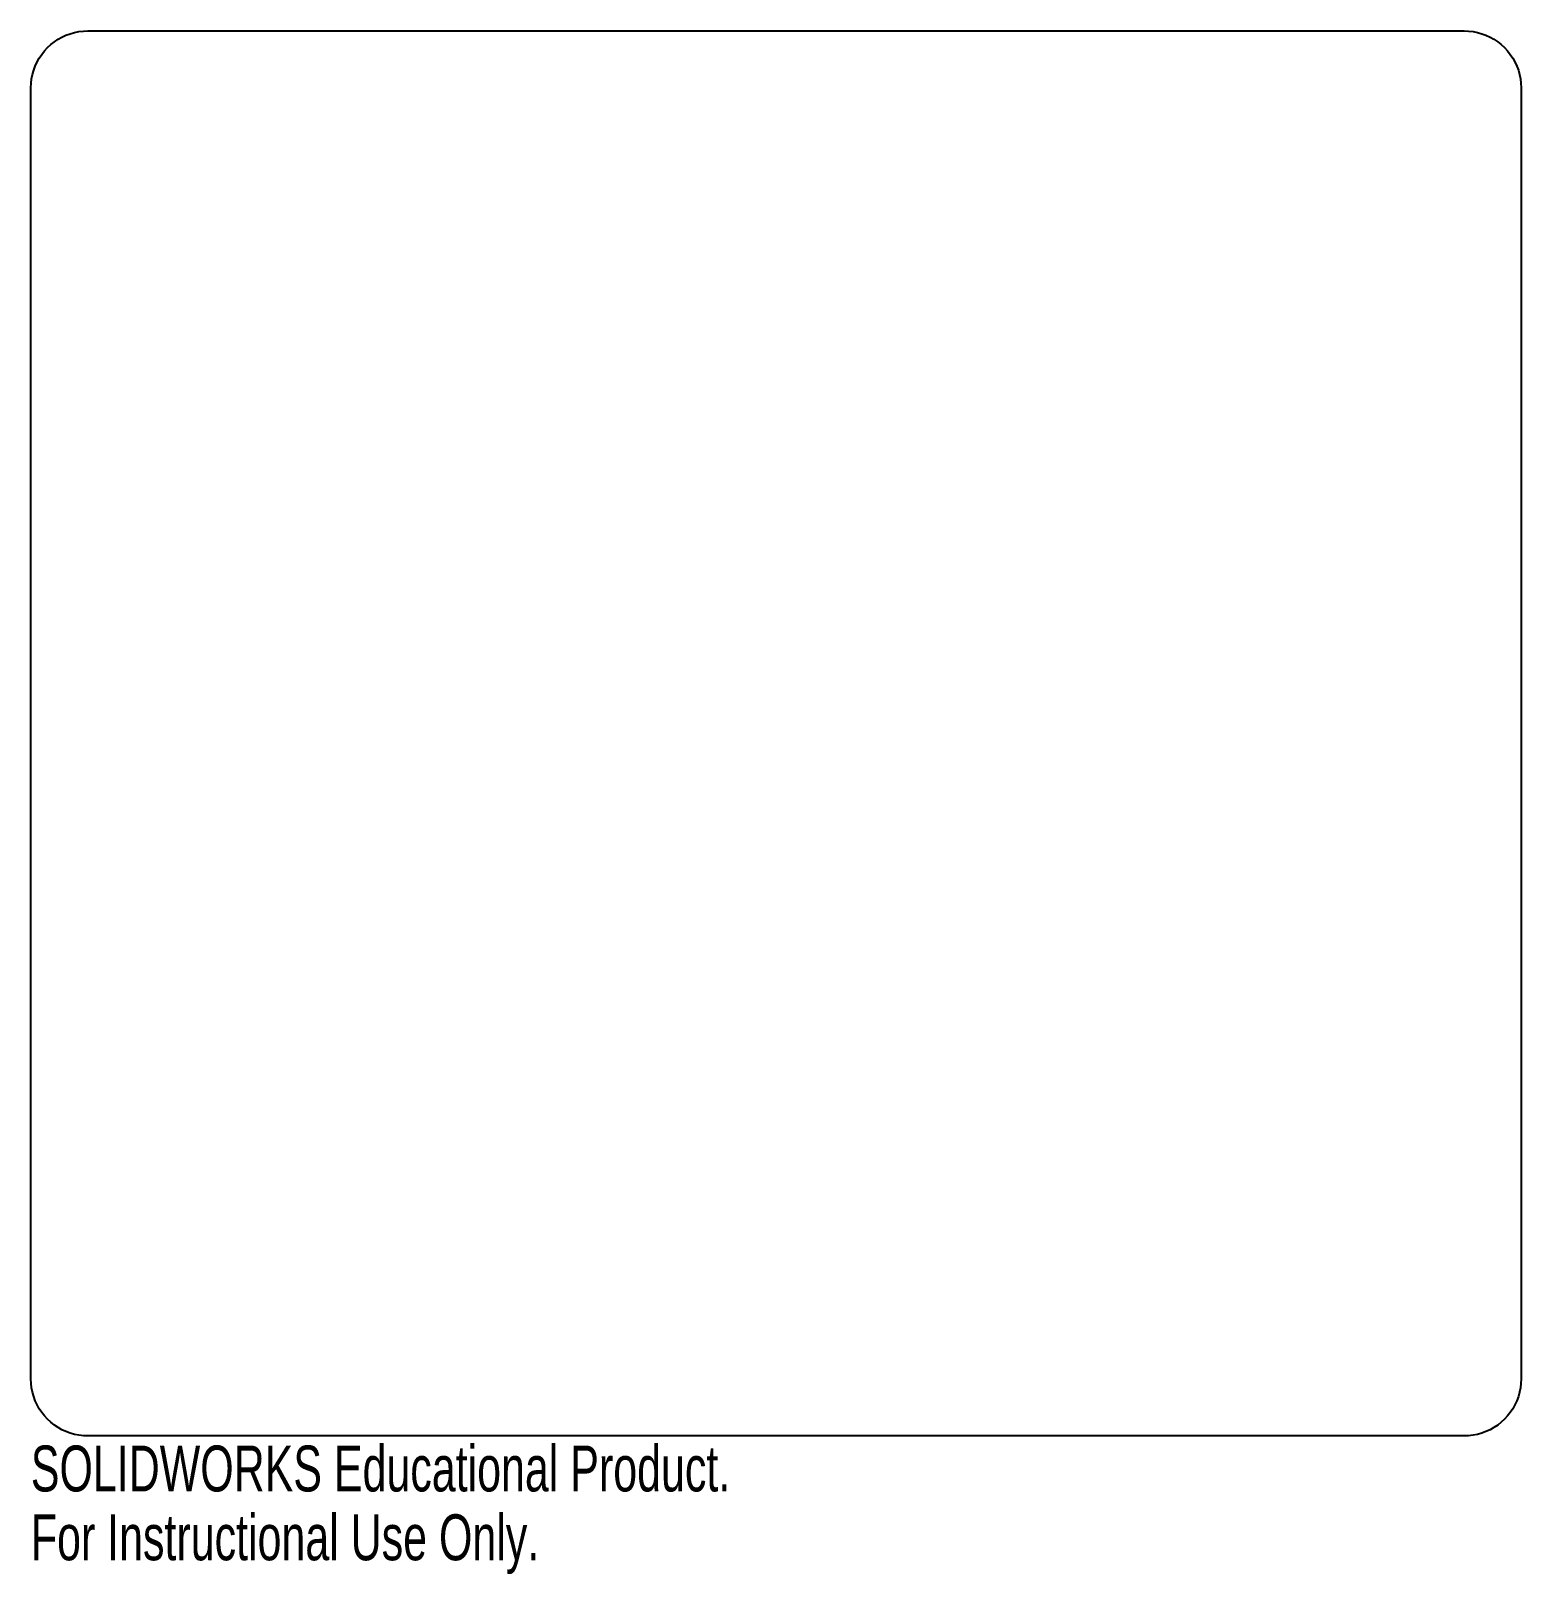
# Model space of a CAD drawing. Header units: millimetres. Extents: x -21 to 136, y -36 to 126.
import ezdxf

# ---------------------------------------------------------------- set-up
doc = ezdxf.new("R2010")
doc.units = ezdxf.units.MM
doc.styles.add('SLDTEXTSTYLE0', font='TXT', dxfattribs={"width": 0.7})

msp = doc.modelspace()

# ---------------------------------------------------------------- linework, layer by layer
at = {"color": 7, "linetype": 'Continuous'}
for p, q in [((-19.25, 124.95), (-18.87, 125.24)), ((-18.87, 125.24), (-18.48, 125.5)), ((-18.48, 125.5), (-18.07, 125.73)), ((-18.07, 125.73), (-17.65, 125.93)), ((-17.65, 125.93), (-17.2, 126.09)), ((-17.2, 126.09), (-16.75, 126.22)), ((-16.75, 126.22), (-16.29, 126.31)), ((-16.29, 126.31), (-15.82, 126.37)), ((-15.82, 126.37), (-15.35, 126.39)), ((-15.35, 126.39), (129.65, 126.39)), ((129.65, 126.39), (130.12, 126.37)), ((130.12, 126.37), (130.59, 126.31)), ((130.59, 126.31), (131.05, 126.22)), ((131.05, 126.22), (131.51, 126.09)), ((131.51, 126.09), (131.95, 125.93)), ((131.95, 125.93), (132.38, 125.73)), ((132.38, 125.73), (132.79, 125.5)), ((132.79, 125.5), (133.18, 125.24)), ((133.18, 125.24), (133.55, 124.95)), ((-20.46, 123.52), (-20.2, 123.91)), ((-20.2, 123.91), (-19.91, 124.28)), ((-19.91, 124.28), (-19.59, 124.63)), ((-19.59, 124.63), (-19.25, 124.95)), ((133.55, 124.95), (133.89, 124.63)), ((133.89, 124.63), (134.21, 124.28)), ((134.21, 124.28), (134.51, 123.91)), ((134.51, 123.91), (134.77, 123.52)), ((-21.18, 121.79), (-21.05, 122.24)), ((-21.05, 122.24), (-20.89, 122.68)), ((-20.89, 122.68), (-20.69, 123.11)), ((-20.69, 123.11), (-20.46, 123.52)), ((134.77, 123.52), (135, 123.11)), ((135, 123.11), (135.19, 122.68)), ((135.19, 122.68), (135.36, 122.24)), ((135.36, 122.24), (135.49, 121.79)), ((-21.35, 120.39), (-21.33, 120.86)), ((-21.35, -15.61), (-21.35, 120.39)), ((-21.33, 120.86), (-21.27, 121.32)), ((-21.27, 121.32), (-21.18, 121.79)), ((135.49, 121.79), (135.58, 121.32)), ((135.58, 121.32), (135.63, 120.86)), ((135.63, 120.86), (135.65, 120.39)), ((135.65, 120.39), (135.65, -15.61)), ((-21.33, -16.08), (-21.35, -15.61)), ((-21.27, -16.55), (-21.33, -16.08)), ((135.63, -16.08), (135.58, -16.55)), ((135.65, -15.61), (135.63, -16.08)), ((-21.18, -17.01), (-21.27, -16.55)), ((-21.05, -17.47), (-21.18, -17.01)), ((-20.89, -17.91), (-21.05, -17.47)), ((135.36, -17.47), (135.19, -17.91)), ((135.49, -17.01), (135.36, -17.47)), ((135.58, -16.55), (135.49, -17.01)), ((-20.69, -18.34), (-20.89, -17.91)), ((-20.46, -18.75), (-20.69, -18.34)), ((-20.2, -19.14), (-20.46, -18.75)), ((-19.91, -19.51), (-20.2, -19.14)), ((134.51, -19.14), (134.21, -19.51)), ((134.77, -18.75), (134.51, -19.14)), ((135, -18.34), (134.77, -18.75)), ((135.19, -17.91), (135, -18.34)), ((-19.59, -19.86), (-19.91, -19.51)), ((-19.25, -20.18), (-19.59, -19.86)), ((-18.87, -20.47), (-19.25, -20.18)), ((-18.48, -20.73), (-18.87, -20.47)), ((-18.07, -20.96), (-18.48, -20.73)), ((-17.65, -21.16), (-18.07, -20.96)), ((132.38, -20.96), (131.95, -21.16)), ((132.79, -20.73), (132.38, -20.96)), ((133.18, -20.47), (132.79, -20.73)), ((133.55, -20.18), (133.18, -20.47)), ((133.89, -19.86), (133.55, -20.18)), ((134.21, -19.51), (133.89, -19.86)), ((-17.2, -21.32), (-17.65, -21.16)), ((-16.75, -21.45), (-17.2, -21.32)), ((-16.29, -21.54), (-16.75, -21.45)), ((-15.82, -21.59), (-16.29, -21.54)), ((-15.35, -21.61), (-15.82, -21.59)), ((129.65, -21.61), (-15.35, -21.61)), ((130.12, -21.59), (129.65, -21.61)), ((130.59, -21.54), (130.12, -21.59)), ((131.05, -21.45), (130.59, -21.54)), ((131.51, -21.32), (131.05, -21.45)), ((131.95, -21.16), (131.51, -21.32))]:
    msp.add_line(p, q, dxfattribs=at)

# ---------------------------------------------------------------- texts
at = {"color": 7, "linetype": 'Continuous', "char_height": 4.8336, "attachment_point": 1, "style": 'SLDTEXTSTYLE0'}
for s, insert in [('SOLIDWORKS Educational Product.', (-21.35, -22.63)), ('For Instructional Use Only.', (-21.35, -29.88))]:
    msp.add_mtext(s, dxfattribs=dict(at, insert=insert))

doc.saveas('drawing.dxf')
